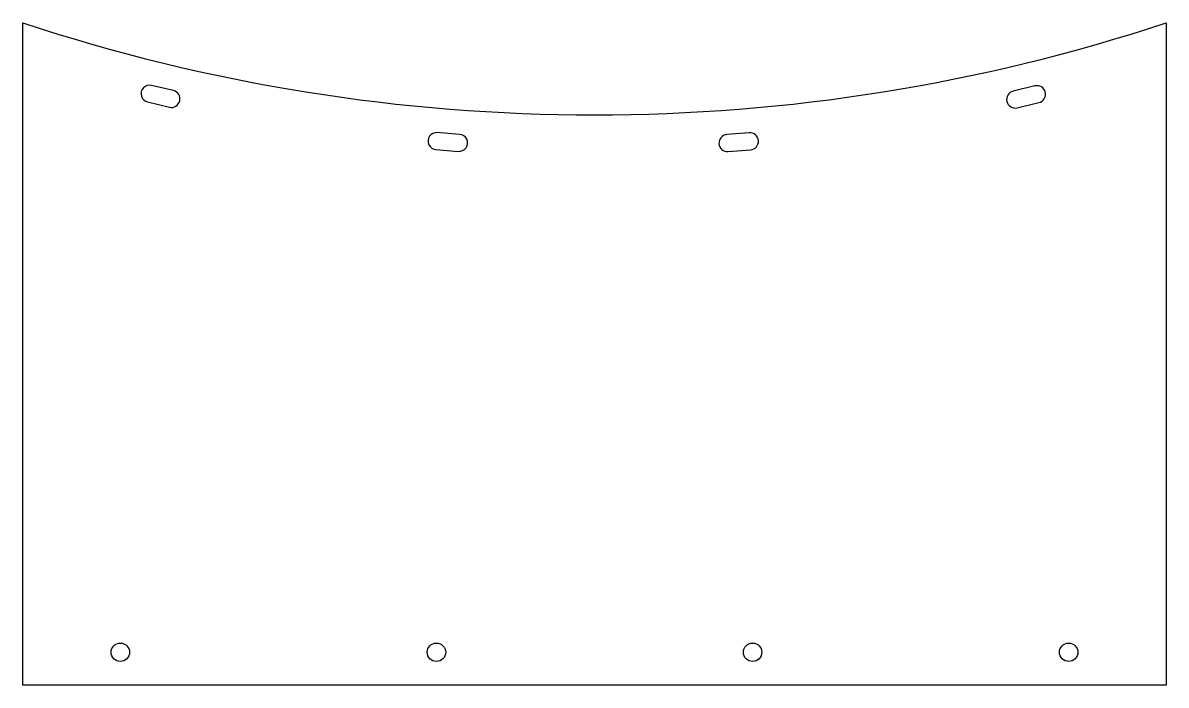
# Model space of a CAD drawing. Header units: millimetres. Extents: x 1593 to 2461, y 234 to 737.
import ezdxf

# ---------------------------------------------------------------- set-up
doc = ezdxf.new("R2010")
doc.units = ezdxf.units.MM

msp = doc.modelspace()

# ---------------------------------------------------------------- linework, layer by layer
for p, q in [((1592.8, 233.75), (1592.8, 736.75)), ((2460.8, 736.75), (2460.8, 233.75)), ((2460.8, 233.75), (1592.8, 233.75))]:
    msp.add_line(p, q)
for points in [[(1704.03, 672.67, 1), (1707.07, 685.31), (1690.55, 689.29, 1), (1687.5, 676.65)], [(2364.22, 676.19, 1), (2361.19, 688.83), (2344.66, 684.87, 1), (2347.68, 672.23)], [(1923.37, 639.12, 1), (1924.4, 652.08), (1907.45, 653.43, 1), (1906.42, 640.47)], [(2145.25, 640.31, 1), (2144.24, 653.27), (2127.29, 651.95, 1), (2128.3, 638.98)]]:
    msp.add_lwpolyline(points, format="xyb", close=True)
for centre in [(1666.8, 258.75), (1906.8, 258.75), (2146.8, 258.75), (2386.8, 258.75)]:
    msp.add_circle(centre, 7)
msp.add_arc((2026.8, 2049.36), 1382.5, 251.70413, 288.29587)

doc.saveas('drawing.dxf')
